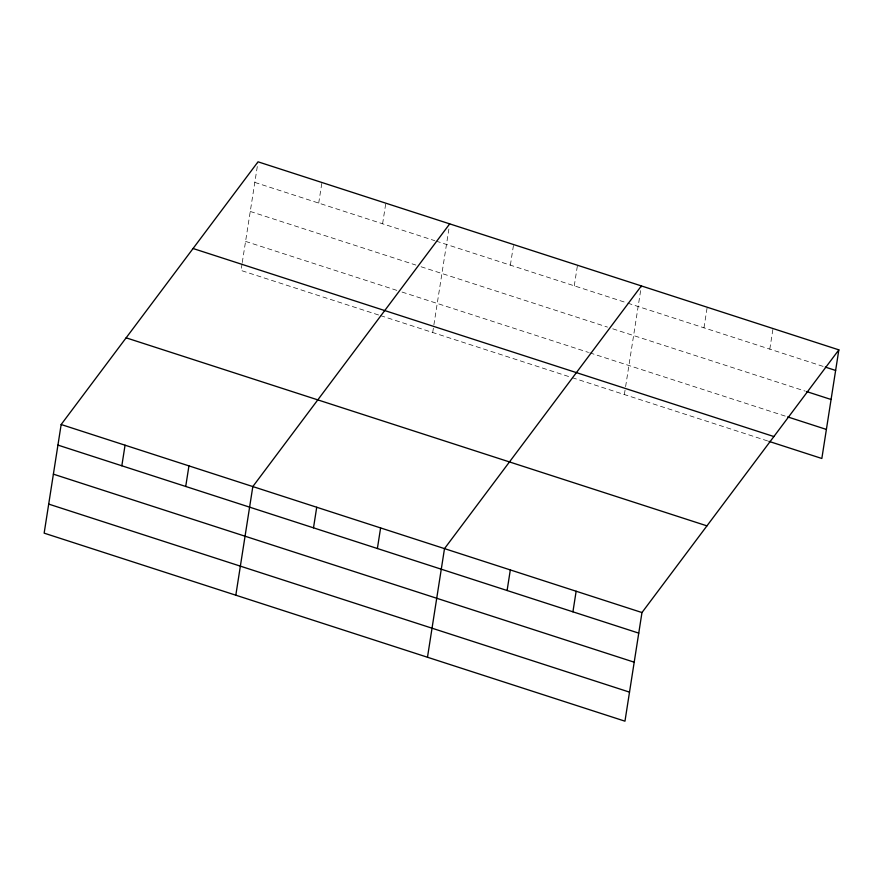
<?xml version="1.0" encoding="UTF-8"?>
<svg xmlns="http://www.w3.org/2000/svg" width="883" height="883" viewBox="0 0 883 883"><rect width="100%" height="100%" fill="white"/><g stroke="black" fill="none" stroke-linecap="round" stroke-linejoin="round"><path stroke-width="0.66" stroke-dasharray="4.42 3.31" d="M242.063 263.851L241.026 270.452L379.237 315.198M242.262 262.527L257.836 163.101M318.708 203.09L321.931 182.505M382.593 223.774L385.816 203.189M432.692 332.505L448.895 229.017M510.374 265.143L513.597 244.558M574.259 285.827L577.482 265.231M624.358 394.558L625.396 387.957M625.606 386.633L641.168 287.207M703.972 327.814L707.195 307.229M769.799 349.127L773.022 328.542M254.812 182.406L434.745 240.662M436.047 241.081L626.411 302.703M627.714 303.134L824.005 366.677M250.264 211.456L415.86 265.066M421.07 266.754L607.526 327.118M612.736 328.807L805.263 391.136M245.573 241.401L396.82 290.364M402.041 292.052L588.497 352.416M589.8 352.836L786.378 416.478M380.54 315.617L570.904 377.251M572.206 377.67L767.625 440.937"/><path stroke-width="1.32" d="M61.159 424.513L44.15 533.144L624.965 721.179L641.974 612.548L838.85 349.856L258.035 161.821L61.159 424.513L641.974 612.548M121.832 465.783L125.055 445.198M185.717 486.467L188.94 465.882M235.816 595.197L252.825 486.566L449.701 223.874M313.498 527.835L316.721 507.25M377.383 548.52L380.606 527.935M427.482 657.25L444.502 548.619L641.378 285.915M507.096 590.517L510.319 569.921M572.924 611.82L576.146 591.235M838.85 349.856L821.841 458.487L768.916 441.357M825.296 367.096L835.627 370.441M806.554 391.555L831.08 399.491M787.669 416.897L826.389 429.436M193.068 248.509L773.883 436.544M126.126 337.825L706.941 525.86M57.936 445.098L638.751 633.133M53.388 474.16L634.204 662.195M48.697 504.094L629.513 692.129"/></g></svg>
